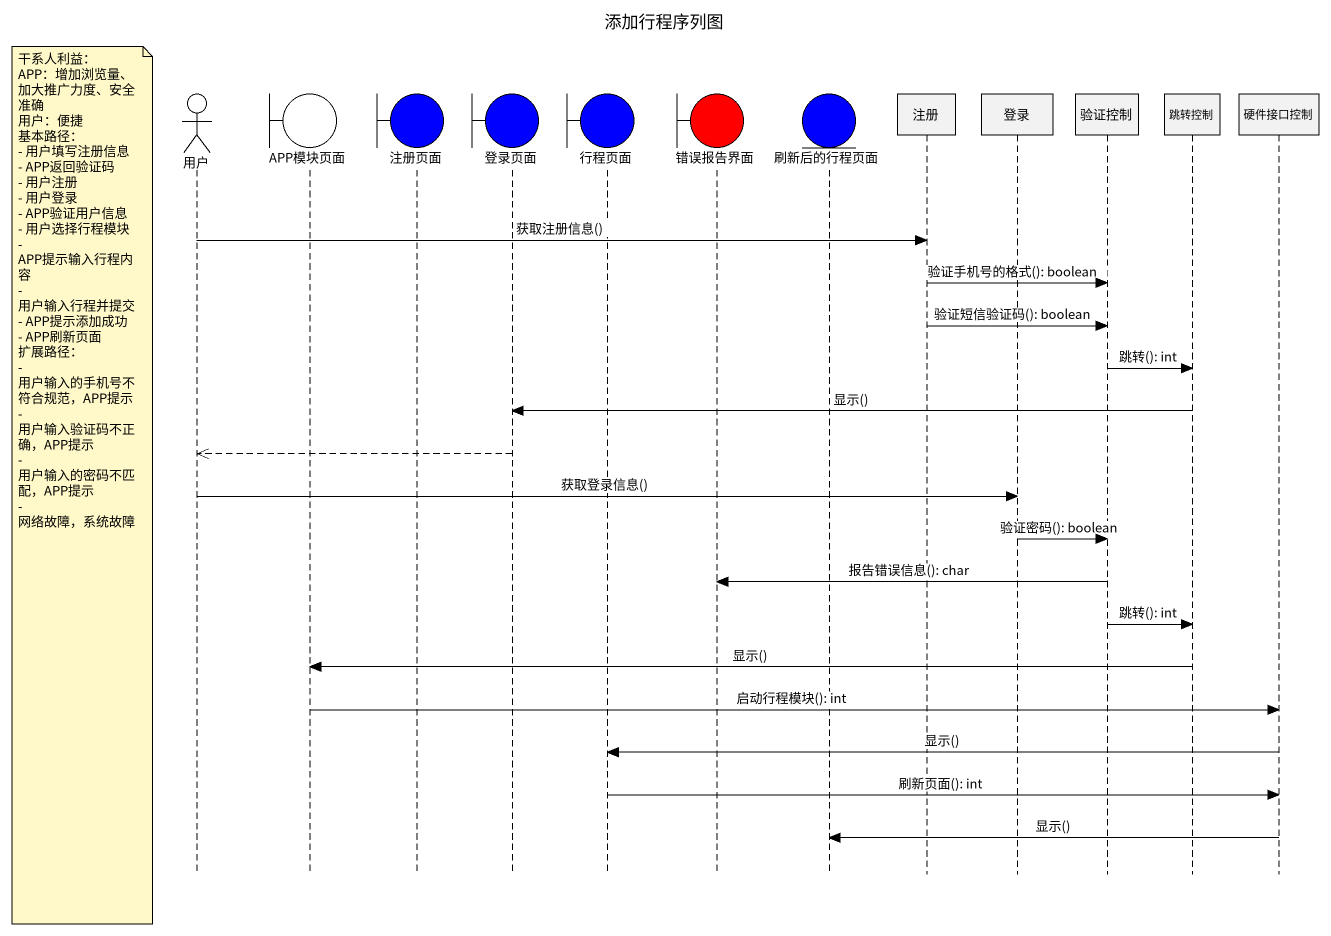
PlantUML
@startuml
title 添加行程序列图
hide footbox
actor 用户
boundary APP模块页面
boundary 注册页面 #0000FF
boundary 登录页面 #0000FF
boundary 行程页面 #0000FF
boundary 错误报告界面 #FF0000
entity 刷新后的行程页面 #0000FF
participant 注册
participant 登录
participant 验证控制
participant 跳转控制
participant 硬件接口控制

用户 -> 注册 : 获取注册信息()
注册 -> 验证控制 : 验证手机号的格式(): boolean
注册 -> 验证控制 : 验证短信验证码(): boolean
验证控制 -> 跳转控制 : 跳转(): int
跳转控制 -> 登录页面 : 显示()
登录页面 -->> 用户
note left of 用户
  干系人利益：
  APP：增加浏览量、加大推广力度、安全准确
  用户：便捷
  基本路径：
  - 用户填写注册信息
  - APP返回验证码
  - 用户注册
  - 用户登录
  - APP验证用户信息
  - 用户选择行程模块
  - APP提示输入行程内容
  - 用户输入行程并提交
  - APP提示添加成功
  - APP刷新页面
  扩展路径：
  - 用户输入的手机号不符合规范，APP提示
  - 用户输入验证码不正确，APP提示
  - 用户输入的密码不匹配，APP提示
  - 网络故障，系统故障
end note
用户 -> 登录 : 获取登录信息()
登录 -> 验证控制 : 验证密码(): boolean
验证控制 -> 错误报告界面 : 报告错误信息(): char
验证控制 -> 跳转控制 : 跳转(): int
跳转控制 -> APP模块页面 : 显示()
APP模块页面 -> 硬件接口控制 : 启动行程模块(): int
硬件接口控制 -> 行程页面 : 显示()
行程页面 -> 硬件接口控制 : 刷新页面(): int
硬件接口控制 -> 刷新后的行程页面 : 显示()
@enduml
